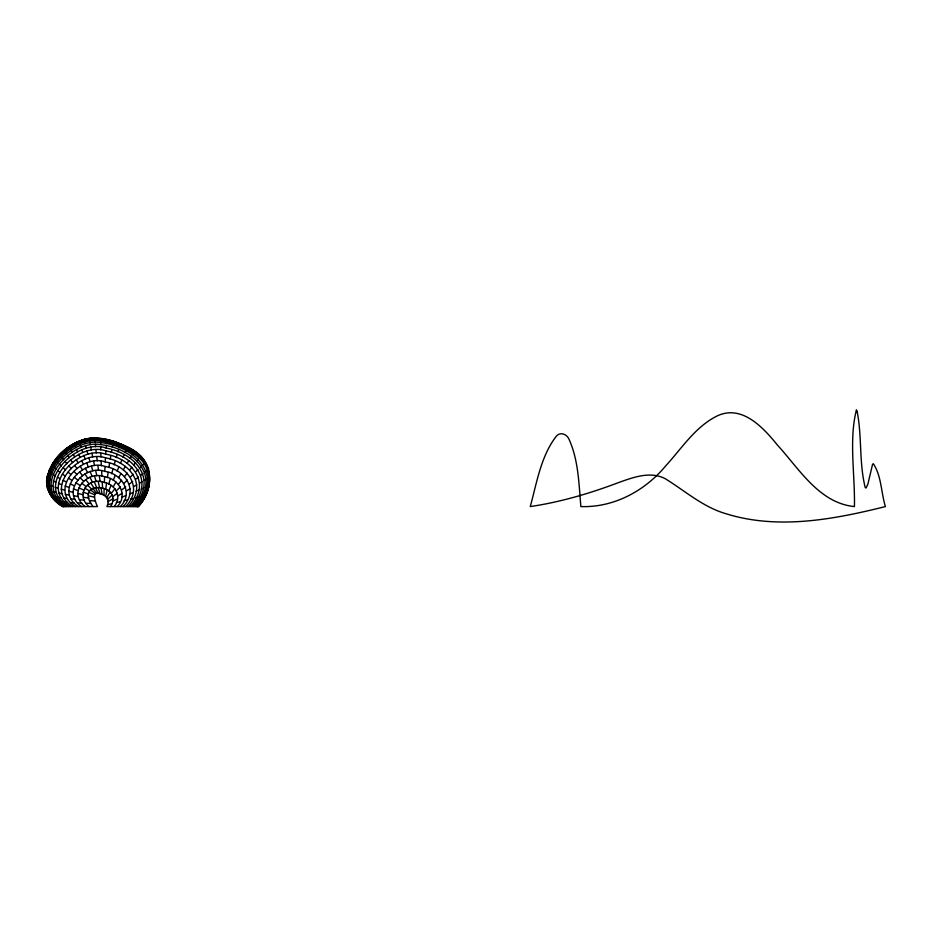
<?xml version="1.0" encoding="UTF-8"?>
<svg xmlns="http://www.w3.org/2000/svg" width="932" height="932" viewBox="0 0 932 932"><rect width="100%" height="100%" fill="white"/><g stroke="black" fill="none" stroke-linecap="round" stroke-linejoin="round"><path stroke-width="1.4" d="M47.544 488.834C43.291 464.264 67.139 441.663 90.229 438.25C105.992 437.12 121.544 443.05 134.616 451.484C155.085 463.111 152.895 491.013 138.286 506.577L106.9 506.577C110.337 500.542 105.899 494.508 99.747 493.727A28.403 28.403 0 0 0 98.885 493.471C91.056 491.152 95.868 503.338 97.487 506.577L62.759 506.577C52.134 500.426 44.142 488.45 47.287 475.879M93.072 506.577C72.3 479.712 124.352 482.986 110.628 506.577M47.322 476.555C50.701 464.148 59.846 454.257 69.9 446.708L69.912 446.09M134.942 506.577C162.89 475.483 132.682 448.28 100.714 444.611L100.761 442.549C70.051 436.642 26.294 485.712 64.308 506.577M103.93 495.265L104.139 488.671M114.123 506.577C122.29 497.397 115.556 484.256 104.361 482.496L104.582 476.741C86.967 469.856 66.836 493.156 85.138 506.577M120.391 506.577C134.115 492.713 121.544 473.328 104.792 471.394L105.013 466.466C83.344 458.381 53.287 490.628 78.404 506.577M88.959 506.577C74.595 494.647 88.901 476.101 104.361 482.496M121.032 445.426L121.067 444.564L115.684 442.525M125.727 506.577C144.192 487.587 126.903 465.056 105.234 461.946L105.456 457.845C80.152 448.56 42.173 488.45 72.882 506.577M130.119 506.577C152.184 483.032 131.633 458.486 105.677 454.164L105.899 450.89C77.472 440.521 33.377 486.504 68.549 506.577M81.62 506.577C59.753 491.84 85.103 463.926 104.792 471.394M133.567 506.577C158.23 479.258 135.571 453.5 106.12 448.047L106.353 445.601M47.765 480.994L48.01 478.512M136.981 506.577C148.549 493.366 154.246 470.975 139.206 458.031C128.558 448.595 114.799 443.119 100.842 440.906L100.959 439.683C68.467 433.287 23.393 484.337 62.98 506.577L55.384 500.682L50.386 494.566L47.555 488.321M84.94 439.135C66.102 444.564 48.441 461.258 46.984 481.506L46.612 482.065M75.492 506.577C47.439 489.51 81.69 453.255 105.234 461.946M117.374 506.577C128.43 494.962 118.655 478.582 104.582 476.741M123.175 506.577C139.416 489.615 124.445 469.344 105.013 466.466M137.971 506.577L144.81 495.579L148.526 485.735L149.097 480.737M138.239 506.577C155.924 487.692 152.836 457.612 127.87 447.325C114.683 440.754 99.468 435.792 84.684 439.228M128.045 506.577C148.363 484.757 129.56 461.911 105.456 457.845M131.96 506.577C155.353 480.609 133.905 456.098 105.899 450.89M136.084 506.577C164.906 474.458 133.777 446.358 100.761 442.549M137.656 506.577C149.365 493.11 155.155 470.345 139.916 457.158C129.117 447.535 115.137 441.954 100.959 439.683M138.087 506.577C159.535 483.603 149.33 453.302 120.624 444.354C104.617 437.225 84.509 435.395 69.9 446.708M63.492 506.577C24.558 485.001 69.178 434.766 100.842 440.906M70.564 506.577C37.478 487.459 78.742 444.319 105.677 454.164M65.415 506.577C28.612 486.469 71.077 438.937 100.714 444.611M66.836 506.577C29.847 485.607 76.331 437.178 106.12 448.047M95.239 439.298L95.332 438.459M142.631 459.686L134.441 451.904L127.964 447.395M106.574 443.585L106.796 441.966M105.689 489.277L106.551 483.242M107.378 477.615L108.147 472.396M108.881 467.584L109.568 463.181M110.209 459.185L110.803 455.585M111.362 452.404L111.875 449.62M112.329 447.243L112.749 445.286M105.561 496.232L107.227 490.022M108.799 484.209L110.279 478.792M111.665 473.759L112.958 469.122M114.147 464.882L115.242 461.025M113.133 443.725L113.459 442.572M107.029 440.778L107.25 439.997M116.255 457.565L117.164 454.501M117.968 451.834L118.69 449.55M49.163 472.396L49.932 470.008M119.319 447.663L119.844 446.16M108.718 490.943L111.036 485.421M113.203 480.283L115.219 475.506M117.083 471.103L118.807 467.072M120.379 463.425L121.812 460.14M123.082 457.239L124.212 454.7M125.191 452.533L126.03 450.75M120.286 445.065L120.624 444.354M134.068 452.672L134.441 451.904M126.705 449.329L127.241 448.292M53.147 465.138L54.312 462.936M50.328 468.819C57.947 453.325 72.999 440.382 90.602 438.623L90.229 438.25M49.303 469.879L49.629 469.297M106.854 497.537L110.093 492.049M113.133 486.9L115.964 482.1M118.609 477.65L121.044 473.549M123.28 469.798L125.307 466.396M127.148 463.344L128.779 460.629M130.212 458.264L131.447 456.261M137.458 506.577L138.938 504.165M140.417 501.754L142.631 498.142M132.472 454.595L133.299 453.278M133.928 452.3L134.359 451.682M55.058 461.923L57.271 458.882M111.269 493.354L114.974 488.671M118.422 484.302L121.614 480.248M124.573 476.508L127.276 473.083M129.723 469.984L131.925 467.2M133.882 464.73L135.583 462.587M137.039 460.746L138.251 459.231M139.206 458.031L139.916 457.158M60.545 455.131L65.823 450.168M142.957 464.73L144.017 463.67M139.963 467.689L141.606 466.07M135.816 471.767L138.041 469.588M130.515 476.974L133.311 474.237M124.061 483.3L127.428 479.992M107.681 499.307L112.201 494.892M116.442 490.745L120.391 486.877M147.303 470.217L148.118 469.553M144.728 472.256L146.173 471.114M140.883 475.238L142.957 473.631M135.769 479.165L138.484 477.079M129.385 484.046L132.728 481.495M121.731 489.882L125.715 486.842M112.807 496.663L117.432 493.156M71.298 446.09L65.962 449.212M47.637 475.297L48.382 474.784M52.681 463.6L53.322 463.192M148.666 468.994L144.996 462.563M147.512 478.454L148.666 477.732M144.204 480.434L146.021 479.351M139.579 483.184L142.06 481.716M133.637 486.679L136.771 484.838M126.379 490.919L130.177 488.706M117.805 495.917L122.255 493.331M107.914 501.672L113.028 498.702M147.675 486.271L148.491 485.898M145.077 487.401L146.545 486.772M141.198 489.067L143.307 488.17M136.025 491.269L138.775 490.104M129.571 493.983L132.961 492.562M121.824 497.234L125.855 495.544M112.784 501.02L117.467 499.063M55.792 500.472L56.537 500.251M144.681 495.673L145.322 495.486M142.864 496.127L143.924 495.871M139.882 496.873L141.524 496.465M135.734 497.886L137.959 497.339M130.422 499.179L133.218 498.503M123.933 500.752L127.323 499.936M116.267 502.604L120.251 501.649M107.448 504.736L112.003 503.641M144.111 495.731L144.81 495.579M57.108 457.985L58.017 457.857M86.338 503.268L91.173 503.42M77.74 502.942L81.865 503.105M70.529 502.616L73.954 502.779M64.716 502.255L67.442 502.441M89.822 500.601L95.495 501.02M79.628 499.75L84.532 500.169M98.99 438.716L114.182 441.547M60.289 501.894L62.328 502.08M70.96 498.923L75.108 499.331M63.795 498.096L67.186 498.503M83.461 497.292L88.983 498.084M57.26 501.509L58.599 501.696M58.168 497.292L60.79 497.688M73.581 495.766L78.323 496.523M65.298 494.333L69.248 495.043M54.044 496.5L55.908 496.896M58.588 492.97L61.745 493.634M88.598 495.882L94.575 497.164M77.834 493.447L83.018 494.647M68.653 491.199L73.046 492.306M53.462 491.688L55.827 492.317M61.069 489.125L64.669 490.139M55.629 501.101L56.27 501.3M83.123 492.224L88.598 493.972M55.081 487.238L57.877 488.158M73.348 488.962L78.043 490.558M51.446 495.719L52.553 496.104M65.112 486.015L69.038 487.448M49.909 490.488L51.493 491.071M58.436 483.37L61.582 484.652M50.678 485.537L52.681 486.364M88.948 492.329L94.563 494.741M78.836 487.867L83.705 490.046M70.215 483.848L74.339 485.805M53.322 481.04L55.687 482.17M121.067 444.564L127.905 447.849M63.073 480.295L66.452 482.019M57.411 477.184L60.056 478.675M84.672 488.1L89.589 490.966M75.9 482.846L80.105 485.397M47.858 484.011L49.07 484.757M49.757 479.013L51.342 479.992M68.502 478.209L72.02 480.446M53.241 474.528L55.139 475.798M62.502 474.167L65.333 476.112M47.94 489.37L48.732 489.917M75.364 443.015L76.005 443.457M90.451 489.848L95.285 493.471M57.889 470.753L60.021 472.384M856.403 410.092C848.737 439.834 855.157 475.378 854.423 506.577C819.228 503.094 799.272 468.924 777.474 445.123C763.588 427.963 742.489 404.709 717.99 415.544C695.68 426.134 682.131 447.954 665.937 465.604C645.189 490.768 613.99 507.707 580.869 506.577C578.889 484.197 578.551 460.699 569.277 439.846C567.343 434.23 559.946 431.062 555.891 436.747C540.723 456.82 536.809 482.869 530.261 506.577C560.54 502.092 589.991 493.389 618.568 482.578C633.212 477.37 650.117 470.928 665.11 478.629C685.008 490.838 702.868 506.985 725.783 513.672C777.917 530.028 833.744 519.473 885.4 506.577C881.136 492.748 881.439 475.798 873.377 463.775A12.605 2.843 89.1 0 0 872.538 464.404L867.867 484.232L866.119 487.89A15.029 2.668 -88.9 0 1 865.234 487.494C859.036 463.111 862.053 437.166 857.312 412.445M81.748 483.184L85.942 486.422M74.315 477.3L77.869 480.143M60.044 503.956L63.225 506.577M68.164 472.198L71.077 474.656M50.549 472.326L51.714 473.374M63.283 467.864L65.566 469.938M54.662 467.946L56.106 469.274M87.422 484.99L91.499 488.962M80.129 477.732L83.635 481.25M47.742 477.289L48.557 478.116M59.683 464.311L61.314 465.988M73.989 471.429L76.913 474.47M69.003 466.058L71.356 468.621M65.182 461.631L66.953 463.728M92.676 488.31L96.579 493.075M85.651 479.596L89.029 483.813M79.663 471.988L82.529 475.658M57.353 461.538L58.355 462.831M74.711 465.476L77.065 468.586M62.502 458.136L63.702 459.767M52.833 465.744L53.578 466.769M70.797 460.047L72.626 462.622M90.719 482.904L93.934 487.867M67.908 455.725L69.224 457.752M46.623 482.671L47.043 483.312M84.987 473.934L87.748 478.267M80.187 466.186L82.47 469.903M76.284 459.697L78.125 462.785M73.313 454.432L74.688 456.913M66.067 452.498L66.859 453.977M60.988 455.585L61.605 456.738M95.262 487.599L98.244 493.296M89.903 477.231L92.478 482.24M49.349 470.59L49.769 471.406M85.348 468.225L87.526 472.547M71.263 450.412L72.172 452.265M81.597 460.583L83.367 464.229M78.649 454.315L80.024 457.274M76.506 449.41L77.472 451.694M94.307 481.797L96.66 487.494M56.293 459.534L56.666 460.443M90.124 471.522L92.128 476.473M86.641 462.715L88.295 466.932M83.845 455.387L85.161 458.87M70.121 447.628L70.576 448.863M75.177 445.869L75.737 447.477M81.748 449.539L82.715 452.276M98.093 487.518L100.143 493.855M94.447 475.996L96.194 481.564M80.338 445.17L80.956 447.174M91.359 466.047L92.827 470.823M65.252 450.366L65.531 451.286M88.855 457.647L90.031 461.655M86.921 450.82L87.818 454.047M85.558 445.554L86.175 447.989M98.151 481.506L99.573 487.646M95.635 470.462L96.835 475.786M93.561 461.037L94.54 465.546M79.628 442.269L79.896 443.527M91.942 453.243L92.699 456.936M84.777 441.85L85.103 443.515M90.777 447.069L91.313 449.946M74.653 443.702L74.816 444.622M47.567 485.304L47.951 487.832M101.075 487.867L102.077 494.519M90.066 442.514L90.369 444.587M99.316 475.833L100.155 481.646M97.86 465.452L98.547 470.427M96.73 456.727L97.254 460.886M95.914 449.667L96.276 452.987M95.402 444.273L95.612 446.766M52.378 464.159L52.437 464.882M89.798 439.589L89.868 440.859M102.229 481.972L102.602 488.217M60.627 453.977L60.662 454.665M101.6 470.742L101.891 476.147M101.145 461.177L101.355 465.755M84.567 439.718L84.602 440.591M100.842 453.302L100.971 457.03M95.215 440.545L95.262 442.199M100.714 447.092L100.761 449.981M856.403 410.185A32.562 2.796 87.9 0 1 856.916 411.28M856.916 411.082A31.28 2.714 88.2 0 1 857.312 412.492"/></g></svg>
